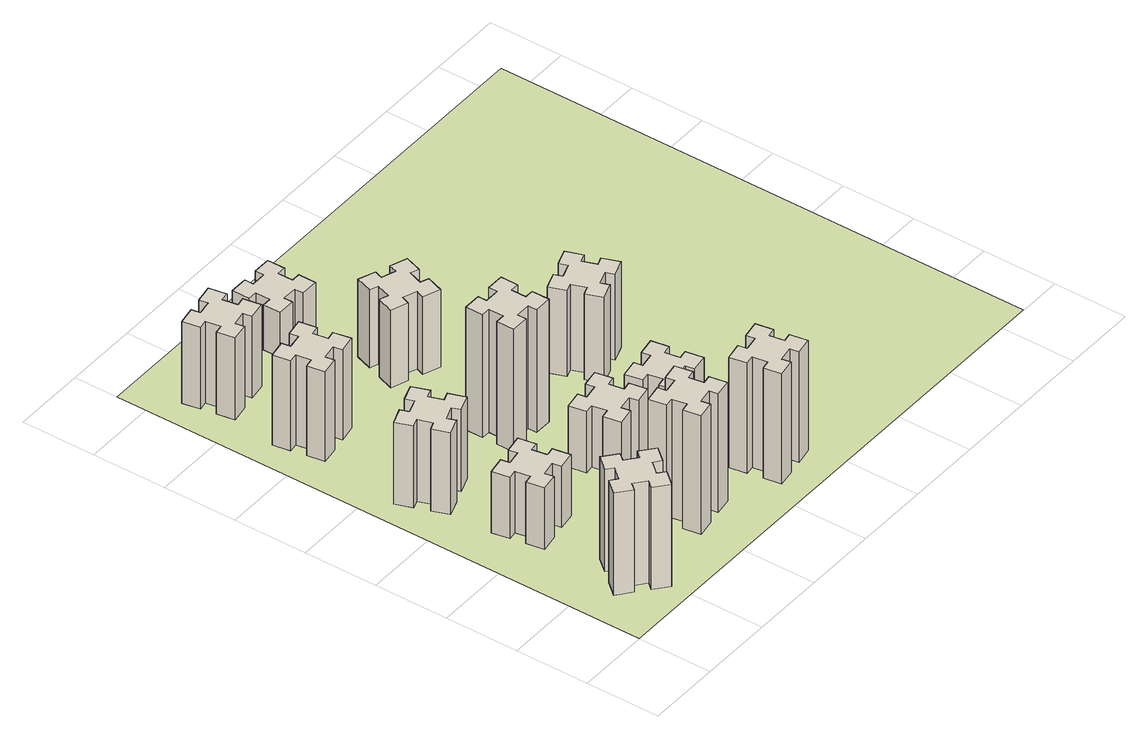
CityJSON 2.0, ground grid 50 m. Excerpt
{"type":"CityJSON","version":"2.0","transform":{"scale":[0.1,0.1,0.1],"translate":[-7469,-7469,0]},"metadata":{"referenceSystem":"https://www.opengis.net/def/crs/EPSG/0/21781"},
"CityObjects":{
"building1":{"type":"Building","attributes":{"class":"1000","function":"1000","usage":"1000","yearOfConstruction":2016,"roofType":"1000","measuredHeight":75,"storeysAboveGround":30,"storeysBelowGround":0},"geometry":[{"type":"Solid","lod":"1","boundaries":[[[[0,1,2,3,4,5,6,7,8,9,10,11,12,13,14,15,16,17,18,19]],[[17,16,20,21]],[[16,15,22,20]],[[15,14,23,22]],[[14,13,24,23]],[[13,12,25,24]],[[12,11,26,25]],[[11,10,27,26]],[[10,9,28,27]],[[9,8,29,28]],[[8,7,30,29]],[[7,6,31,30]],[[6,5,32,31]],[[5,4,33,32]],[[4,3,34,33]],[[3,2,35,34]],[[2,1,36,35]],[[1,0,37,36]],[[0,19,38,37]],[[19,18,39,38]],[[18,17,21,39]],[[24,25,26,27,28,29,30,31,32,33,34,35,36,37,38,39,21,20,22,23]]]]}]},
"building2":{"type":"Building","attributes":{"class":"1000","function":"1000","usage":"1000","yearOfConstruction":2016,"roofType":"1000","measuredHeight":45,"storeysAboveGround":30,"storeysBelowGround":0},"geometry":[{"type":"Solid","lod":"1","boundaries":[[[[40,41,42,43,44,45,46,47,48,49,50,51,52,53,54,55,56,57,58,59]],[[57,56,60,61]],[[56,55,62,60]],[[55,54,63,62]],[[54,53,64,63]],[[53,52,65,64]],[[52,51,66,65]],[[51,50,67,66]],[[50,49,68,67]],[[49,48,69,68]],[[48,47,70,69]],[[47,46,71,70]],[[46,45,72,71]],[[45,44,73,72]],[[44,43,74,73]],[[43,42,75,74]],[[42,41,76,75]],[[41,40,77,76]],[[40,59,78,77]],[[59,58,79,78]],[[58,57,61,79]],[[64,65,66,67,68,69,70,71,72,73,74,75,76,77,78,79,61,60,62,63]]]]}]},
"building3":{"type":"Building","attributes":{"class":"1000","function":"1000","usage":"1000","yearOfConstruction":2016,"roofType":"1000","measuredHeight":60,"storeysAboveGround":30,"storeysBelowGround":0},"geometry":[{"type":"Solid","lod":"1","boundaries":[[[[80,81,82,83,84,85,86,87,88,89,90,91,92,93,94,95,96,97,98,99]],[[97,96,100,101]],[[96,95,102,100]],[[95,94,103,102]],[[94,93,104,103]],[[93,92,105,104]],[[92,91,106,105]],[[91,90,107,106]],[[90,89,108,107]],[[89,88,109,108]],[[88,87,110,109]],[[87,86,111,110]],[[86,85,112,111]],[[85,84,113,112]],[[84,83,114,113]],[[83,82,115,114]],[[82,81,116,115]],[[81,80,117,116]],[[80,99,118,117]],[[99,98,119,118]],[[98,97,101,119]],[[104,105,106,107,108,109,110,111,112,113,114,115,116,117,118,119,101,100,102,103]]]]}]},
"building4":{"type":"Building","attributes":{"class":"1000","function":"1000","usage":"1000","yearOfConstruction":2016,"roofType":"1000","measuredHeight":66,"storeysAboveGround":30,"storeysBelowGround":0},"geometry":[{"type":"Solid","lod":"1","boundaries":[[[[120,121,122,123,124,125,126,127,128,129,130,131,132,133,134,135,136,137,138,139]],[[137,136,140,141]],[[136,135,142,140]],[[135,134,143,142]],[[134,133,144,143]],[[133,132,145,144]],[[132,131,146,145]],[[131,130,147,146]],[[130,129,148,147]],[[129,128,149,148]],[[128,127,150,149]],[[127,126,151,150]],[[126,125,152,151]],[[125,124,153,152]],[[124,123,154,153]],[[123,122,155,154]],[[122,121,156,155]],[[121,120,157,156]],[[120,139,158,157]],[[139,138,159,158]],[[138,137,141,159]],[[144,145,146,147,148,149,150,151,152,153,154,155,156,157,158,159,141,140,142,143]]]]}]},
"building5":{"type":"Building","attributes":{"class":"1000","function":"1000","usage":"1000","yearOfConstruction":2016,"roofType":"1000","measuredHeight":87,"storeysAboveGround":30,"storeysBelowGround":0},"geometry":[{"type":"Solid","lod":"1","boundaries":[[[[160,161,162,163,164,165,166,167,168,169,170,171,172,173,174,175,176,177,178,179]],[[177,176,180,181]],[[176,175,182,180]],[[175,174,183,182]],[[174,173,184,183]],[[173,172,185,184]],[[172,171,186,185]],[[171,170,187,186]],[[170,169,188,187]],[[169,168,189,188]],[[168,167,190,189]],[[167,166,191,190]],[[166,165,192,191]],[[165,164,193,192]],[[164,163,194,193]],[[163,162,195,194]],[[162,161,196,195]],[[161,160,197,196]],[[160,179,198,197]],[[179,178,199,198]],[[178,177,181,199]],[[184,185,186,187,188,189,190,191,192,193,194,195,196,197,198,199,181,180,182,183]]]]}]},
"building6":{"type":"Building","attributes":{"class":"1000","function":"1000","usage":"1000","yearOfConstruction":2016,"roofType":"1000","measuredHeight":60,"storeysAboveGround":30,"storeysBelowGround":0},"geometry":[{"type":"Solid","lod":"1","boundaries":[[[[200,201,202,203,204,205,206,207,208,209,210,211,212,213,214,215,216,217,218,219]],[[217,216,220,221]],[[216,215,222,220]],[[215,214,223,222]],[[214,213,224,223]],[[213,212,225,224]],[[212,211,226,225]],[[211,210,227,226]],[[210,209,228,227]],[[209,208,229,228]],[[208,207,230,229]],[[207,206,231,230]],[[206,205,232,231]],[[205,204,233,232]],[[204,203,234,233]],[[203,202,235,234]],[[202,201,236,235]],[[201,200,237,236]],[[200,219,238,237]],[[219,218,239,238]],[[218,217,221,239]],[[224,225,226,227,228,229,230,231,232,233,234,235,236,237,238,239,221,220,222,223]]]]}]},
"building7":{"type":"Building","attributes":{"class":"1000","function":"1000","usage":"1000","yearOfConstruction":2016,"roofType":"1000","measuredHeight":45,"storeysAboveGround":30,"storeysBelowGround":0},"geometry":[{"type":"Solid","lod":"1","boundaries":[[[[240,241,242,243,244,245,246,247,248,249,250,251,252,253,254,255,256,257,258,259]],[[257,256,260,261]],[[256,255,262,260]],[[255,254,263,262]],[[254,253,264,263]],[[253,252,265,264]],[[252,251,266,265]],[[251,250,267,266]],[[250,249,268,267]],[[249,248,269,268]],[[248,247,270,269]],[[247,246,271,270]],[[246,245,272,271]],[[245,244,273,272]],[[244,243,274,273]],[[243,242,275,274]],[[242,241,276,275]],[[241,240,277,276]],[[240,259,278,277]],[[259,258,279,278]],[[258,257,261,279]],[[264,265,266,267,268,269,270,271,272,273,274,275,276,277,278,279,261,260,262,263]]]]}]},
"building8":{"type":"Building","attributes":{"class":"1000","function":"1000","usage":"1000","yearOfConstruction":2016,"roofType":"1000","measuredHeight":90,"storeysAboveGround":30,"storeysBelowGround":0},"geometry":[{"type":"Solid","lod":"1","boundaries":[[[[280,281,282,283,284,285,286,287,288,289,290,291,292,293,294,295,296,297,298,299]],[[297,296,300,301]],[[296,295,302,300]],[[295,294,303,302]],[[294,293,304,303]],[[293,292,305,304]],[[292,291,306,305]],[[291,290,307,306]],[[290,289,308,307]],[[289,288,309,308]],[[288,287,310,309]],[[287,286,311,310]],[[286,285,312,311]],[[285,284,313,312]],[[284,283,314,313]],[[283,282,315,314]],[[282,281,316,315]],[[281,280,317,316]],[[280,299,318,317]],[[299,298,319,318]],[[298,297,301,319]],[[304,305,306,307,308,309,310,311,312,313,314,315,316,317,318,319,301,300,302,303]]]]}]},
"building9":{"type":"Building","attributes":{"class":"1000","function":"1000","usage":"1000","yearOfConstruction":2016,"roofType":"1000","measuredHeight":81,"storeysAboveGround":30,"storeysBelowGround":0},"geometry":[{"type":"Solid","lod":"1","boundaries":[[[[320,321,322,323,324,325,326,327,328,329,330,331,332,333,334,335,336,337,338,339]],[[337,336,340,341]],[[336,335,342,340]],[[335,334,343,342]],[[334,333,344,343]],[[333,332,345,344]],[[332,331,346,345]],[[331,330,347,346]],[[330,329,348,347]],[[329,328,349,348]],[[328,327,350,349]],[[327,326,351,350]],[[326,325,352,351]],[[325,324,353,352]],[[324,323,354,353]],[[323,322,355,354]],[[322,321,356,355]],[[321,320,357,356]],[[320,339,358,357]],[[339,338,359,358]],[[338,337,341,359]],[[344,345,346,347,348,349,350,351,352,353,354,355,356,357,358,359,341,340,342,343]]]]}]},
"building10":{"type":"Building","attributes":{"class":"1000","function":"1000","usage":"1000","yearOfConstruction":2016,"roofType":"1000","measuredHeight":57,"storeysAboveGround":30,"storeysBelowGround":0},"geometry":[{"type":"Solid","lod":"1","boundaries":[[[[360,361,362,363,364,365,366,367,368,369,370,371,372,373,374,375,376,377,378,379]],[[377,376,380,381]],[[376,375,382,380]],[[375,374,383,382]],[[374,373,384,383]],[[373,372,385,384]],[[372,371,386,385]],[[371,370,387,386]],[[370,369,388,387]],[[369,368,389,388]],[[368,367,390,389]],[[367,366,391,390]],[[366,365,392,391]],[[365,364,393,392]],[[364,363,394,393]],[[363,362,395,394]],[[362,361,396,395]],[[361,360,397,396]],[[360,379,398,397]],[[379,378,399,398]],[[378,377,381,399]],[[384,385,386,387,388,389,390,391,392,393,394,395,396,397,398,399,381,380,382,383]]]]}]},
"building11":{"type":"Building","attributes":{"class":"1000","function":"1000","usage":"1000","yearOfConstruction":2016,"roofType":"1000","measuredHeight":33,"storeysAboveGround":30,"storeysBelowGround":0},"geometry":[{"type":"Solid","lod":"1","boundaries":[[[[400,401,402,403,404,405,406,407,408,409,410,411,412,413,414,415,416,417,418,419]],[[417,416,420,421]],[[416,415,422,420]],[[415,414,423,422]],[[414,413,424,423]],[[413,412,425,424]],[[412,411,426,425]],[[411,410,427,426]],[[410,409,428,427]],[[409,408,429,428]],[[408,407,430,429]],[[407,406,431,430]],[[406,405,432,431]],[[405,404,433,432]],[[404,403,434,433]],[[403,402,435,434]],[[402,401,436,435]],[[401,400,437,436]],[[400,419,438,437]],[[419,418,439,438]],[[418,417,421,439]],[[424,425,426,427,428,429,430,431,432,433,434,435,436,437,438,439,421,420,422,423]]]]}]},
"building12":{"type":"Building","attributes":{"class":"1000","function":"1000","usage":"1000","yearOfConstruction":2016,"roofType":"1000","measuredHeight":33,"storeysAboveGround":30,"storeysBelowGround":0},"geometry":[{"type":"Solid","lod":"1","boundaries":[[[[440,441,442,443,444,445,446,447,448,449,450,451,452,453,454,455,456,457,458,459]],[[457,456,460,461]],[[456,455,462,460]],[[455,454,463,462]],[[454,453,464,463]],[[453,452,465,464]],[[452,451,466,465]],[[451,450,467,466]],[[450,449,468,467]],[[449,448,469,468]],[[448,447,470,469]],[[447,446,471,470]],[[446,445,472,471]],[[445,444,473,472]],[[444,443,474,473]],[[443,442,475,474]],[[442,441,476,475]],[[441,440,477,476]],[[440,459,478,477]],[[459,458,479,478]],[[458,457,461,479]],[[464,465,466,467,468,469,470,471,472,473,474,475,476,477,478,479,461,460,462,463]]]]}]},
"building13":{"type":"Building","attributes":{"class":"1000","function":"1000","usage":"1000","yearOfConstruction":2016,"roofType":"1000","measuredHeight":63,"storeysAboveGround":30,"storeysBelowGround":0},"geometry":[{"type":"Solid","lod":"1","boundaries":[[[[480,481,482,483,484,485,486,487,488,489,490,491,492,493,494,495,496,497,498,499]],[[497,496,500,501]],[[496,495,502,500]],[[495,494,503,502]],[[494,493,504,503]],[[493,492,505,504]],[[492,491,506,505]],[[491,490,507,506]],[[490,489,508,507]],[[489,488,509,508]],[[488,487,510,509]],[[487,486,511,510]],[[486,485,512,511]],[[485,484,513,512]],[[484,483,514,513]],[[483,482,515,514]],[[482,481,516,515]],[[481,480,517,516]],[[480,499,518,517]],[[499,498,519,518]],[[498,497,501,519]],[[504,505,506,507,508,509,510,511,512,513,514,515,516,517,518,519,501,500,502,503]]]]}]},
"landuse1":{"type":"LandUse","attributes":{"name":"plot1","function":"1010"},"geometry":[{"type":"MultiSurface","lod":"1","boundaries":[[[520,521,522,523]]]}]}
},
"vertices":[
[366,323,0],[443,259,0],[404,213,0],[496,136,0],[573,228,0],[527,266,0],[592,343,0],[638,304,0],[715,396,0],[623,473,0],[584,427,0],[508,492,0],[546,538,0],[454,615,0],[377,523,0],[423,484,0],[359,408,0],[313,446,0],[236,354,0],[328,277,0],[359,408,750],[313,446,750],[423,484,750],[377,523,750],[454,615,750],[546,538,750],[508,492,750],[584,427,750],[623,473,750],[715,396,750],[638,304,750],[592,343,750],[527,266,750],[573,228,750],[496,136,750],[404,213,750],[443,259,750],[366,323,750],[328,277,750],[236,354,750],
[445,998,0],[544,1016,0],[554,957,0],[672,977,0],[651,1096,0],[592,1085,0],[575,1184,0],[634,1194,0],[613,1312,0],[495,1291,0],[505,1232,0],[407,1215,0],[397,1274,0],[278,1253,0],[299,1135,0],[358,1145,0],[376,1047,0],[317,1037,0],[337,918,0],[456,939,0],[376,1047,450],[317,1037,450],[358,1145,450],[299,1135,450],[278,1253,450],[397,1274,450],[407,1215,450],[505,1232,450],[495,1291,450],[613,1312,450],[634,1194,450],[575,1184,450],[592,1085,450],[651,1096,450],[672,977,450],[554,957,450],[544,1016,450],[445,998,450],[456,939,450],[337,918,450],
[496,1746,0],[462,1840,0],[518,1860,0],[477,1973,0],[364,1932,0],[385,1876,0],[291,1842,0],[270,1898,0],[157,1857,0],[199,1744,0],[255,1765,0],[289,1671,0],[233,1650,0],[274,1537,0],[387,1579,0],[366,1635,0],[460,1669,0],[480,1613,0],[593,1654,0],[552,1767,0],[460,1669,600],[480,1613,600],[366,1635,600],[387,1579,600],[274,1537,600],[233,1650,600],[289,1671,600],[255,1765,600],[199,1744,600],[157,1857,600],[270,1898,600],[291,1842,600],[385,1876,600],[364,1932,600],[477,1973,600],[518,1860,600],[462,1840,600],[496,1746,600],[552,1767,600],[593,1654,600],
[492,2565,0],[475,2664,0],[534,2674,0],[513,2792,0],[395,2771,0],[405,2712,0],[307,2695,0],[297,2754,0],[178,2733,0],[199,2615,0],[258,2625,0],[276,2527,0],[217,2517,0],[237,2398,0],[356,2419,0],[345,2478,0],[444,2496,0],[454,2437,0],[572,2457,0],[551,2576,0],[444,2496,660],[454,2437,660],[345,2478,660],[356,2419,660],[237,2398,660],[217,2517,660],[276,2527,660],[258,2625,660],[199,2615,660],[178,2733,660],[297,2754,660],[307,2695,660],[405,2712,660],[395,2771,660],[513,2792,660],[534,2674,660],[475,2664,660],[492,2565,660],[551,2576,660],[572,2457,660],
[1145,592,0],[1047,575,0],[1037,634,0],[918,613,0],[939,495,0],[998,505,0],[1016,407,0],[957,397,0],[977,278,0],[1096,299,0],[1085,358,0],[1184,376,0],[1194,317,0],[1312,337,0],[1291,456,0],[1232,445,0],[1215,544,0],[1274,554,0],[1253,672,0],[1135,651,0],[1215,544,870],[1274,554,870],[1232,445,870],[1291,456,870],[1312,337,870],[1194,317,870],[1184,376,870],[1085,358,870],[1096,299,870],[977,278,870],[957,397,870],[1016,407,870],[998,505,870],[939,495,870],[918,613,870],[1037,634,870],[1047,575,870],[1145,592,870],[1135,651,870],[1253,672,870],
[258,3265,0],[276,3167,0],[217,3157,0],[237,3038,0],[356,3059,0],[345,3118,0],[444,3136,0],[454,3077,0],[572,3097,0],[551,3216,0],[492,3205,0],[475,3304,0],[534,3314,0],[513,3432,0],[395,3411,0],[405,3352,0],[307,3335,0],[297,3394,0],[178,3373,0],[199,3255,0],[307,3335,600],[297,3394,600],[405,3352,600],[395,3411,600],[513,3432,600],[534,3314,600],[475,3304,600],[492,3205,600],[551,3216,600],[572,3097,600],[454,3077,600],[444,3136,600],[345,3118,600],[356,3059,600],[237,3038,600],[217,3157,600],[276,3167,600],[258,3265,600],[199,3255,600],[178,3373,600],
[1332,1085,0],[1315,1184,0],[1374,1194,0],[1353,1312,0],[1235,1291,0],[1245,1232,0],[1147,1215,0],[1137,1274,0],[1018,1253,0],[1039,1135,0],[1098,1145,0],[1116,1047,0],[1057,1037,0],[1077,918,0],[1196,939,0],[1185,998,0],[1284,1016,0],[1294,957,0],[1412,977,0],[1391,1096,0],[1284,1016,450],[1294,957,450],[1185,998,450],[1196,939,450],[1077,918,450],[1057,1037,450],[1116,1047,450],[1098,1145,450],[1039,1135,450],[1018,1253,450],[1137,1274,450],[1147,1215,450],[1245,1232,450],[1235,1291,450],[1353,1312,450],[1374,1194,450],[1315,1184,450],[1332,1085,450],[1391,1096,450],[1412,977,450],
[1225,1705,0],[1225,1805,0],[1285,1805,0],[1285,1925,0],[1165,1925,0],[1165,1865,0],[1065,1865,0],[1065,1925,0],[945,1925,0],[945,1805,0],[1005,1805,0],[1005,1705,0],[945,1705,0],[945,1585,0],[1065,1585,0],[1065,1645,0],[1165,1645,0],[1165,1585,0],[1285,1585,0],[1285,1705,0],[1165,1645,900],[1165,1585,900],[1065,1645,900],[1065,1585,900],[945,1585,900],[945,1705,900],[1005,1705,900],[1005,1805,900],[945,1805,900],[945,1925,900],[1065,1925,900],[1065,1865,900],[1165,1865,900],[1165,1925,900],[1285,1925,900],[1285,1805,900],[1225,1805,900],[1225,1705,900],[1285,1705,900],[1285,1585,900],
[1725,258,0],[1824,276,0],[1834,217,0],[1952,237,0],[1931,356,0],[1872,345,0],[1855,444,0],[1914,454,0],[1893,572,0],[1775,551,0],[1785,492,0],[1687,475,0],[1677,534,0],[1558,513,0],[1579,395,0],[1638,405,0],[1656,307,0],[1597,297,0],[1617,178,0],[1736,199,0],[1656,307,810],[1597,297,810],[1638,405,810],[1579,395,810],[1558,513,810],[1677,534,810],[1687,475,810],[1785,492,810],[1775,551,810],[1893,572,810],[1914,454,810],[1855,444,810],[1872,345,810],[1931,356,810],[1952,237,810],[1834,217,810],[1824,276,810],[1725,258,810],[1736,199,810],[1617,178,810],
[1302,2511,0],[1336,2605,0],[1392,2584,0],[1433,2697,0],[1320,2738,0],[1300,2682,0],[1206,2716,0],[1227,2772,0],[1114,2813,0],[1073,2700,0],[1129,2680,0],[1095,2586,0],[1039,2607,0],[997,2494,0],[1110,2453,0],[1131,2509,0],[1225,2475,0],[1204,2419,0],[1317,2377,0],[1358,2490,0],[1225,2475,570],[1204,2419,570],[1131,2509,570],[1110,2453,570],[997,2494,570],[1039,2607,570],[1095,2586,570],[1129,2680,570],[1073,2700,570],[1114,2813,570],[1227,2772,570],[1206,2716,570],[1300,2682,570],[1320,2738,570],[1433,2697,570],[1392,2584,570],[1336,2605,570],[1302,2511,570],[1358,2490,570],[1317,2377,570],
[905,3385,0],[905,3285,0],[845,3285,0],[845,3165,0],[965,3165,0],[965,3225,0],[1065,3225,0],[1065,3165,0],[1185,3165,0],[1185,3285,0],[1125,3285,0],[1125,3385,0],[1185,3385,0],[1185,3505,0],[1065,3505,0],[1065,3445,0],[965,3445,0],[965,3505,0],[845,3505,0],[845,3385,0],[965,3445,330],[965,3505,330],[1065,3445,330],[1065,3505,330],[1185,3505,330],[1185,3385,330],[1125,3385,330],[1125,3285,330],[1185,3285,330],[1185,3165,330],[1065,3165,330],[1065,3225,330],[965,3225,330],[965,3165,330],[845,3165,330],[845,3285,330],[905,3285,330],[905,3385,330],[845,3385,330],[845,3505,330],
[1785,1232,0],[1687,1215,0],[1677,1274,0],[1558,1253,0],[1579,1135,0],[1638,1145,0],[1656,1047,0],[1597,1037,0],[1617,918,0],[1736,939,0],[1725,998,0],[1824,1016,0],[1834,957,0],[1952,977,0],[1931,1096,0],[1872,1085,0],[1855,1184,0],[1914,1194,0],[1893,1312,0],[1775,1291,0],[1855,1184,330],[1914,1194,330],[1872,1085,330],[1931,1096,330],[1952,977,330],[1834,957,330],[1824,1016,330],[1725,998,330],[1736,939,330],[1617,918,330],[1597,1037,330],[1656,1047,330],[1638,1145,330],[1579,1135,330],[1558,1253,330],[1677,1274,330],[1687,1215,330],[1785,1232,330],[1775,1291,330],[1893,1312,330],
[1865,1876,0],[1771,1842,0],[1750,1898,0],[1637,1857,0],[1679,1744,0],[1735,1765,0],[1769,1671,0],[1713,1650,0],[1754,1537,0],[1867,1579,0],[1846,1635,0],[1940,1669,0],[1960,1613,0],[2073,1654,0],[2032,1767,0],[1976,1746,0],[1942,1840,0],[1998,1860,0],[1957,1973,0],[1844,1932,0],[1942,1840,630],[1998,1860,630],[1976,1746,630],[2032,1767,630],[2073,1654,630],[1960,1613,630],[1940,1669,630],[1846,1635,630],[1867,1579,630],[1754,1537,630],[1713,1650,630],[1769,1671,630],[1735,1765,630],[1679,1744,630],[1637,1857,630],[1750,1898,630],[1771,1842,630],[1865,1876,630],[1844,1932,630],[1957,1973,630],
[5,3705,0],[3705,3705,0],[3705,5,0],[5,5,0]
]}
